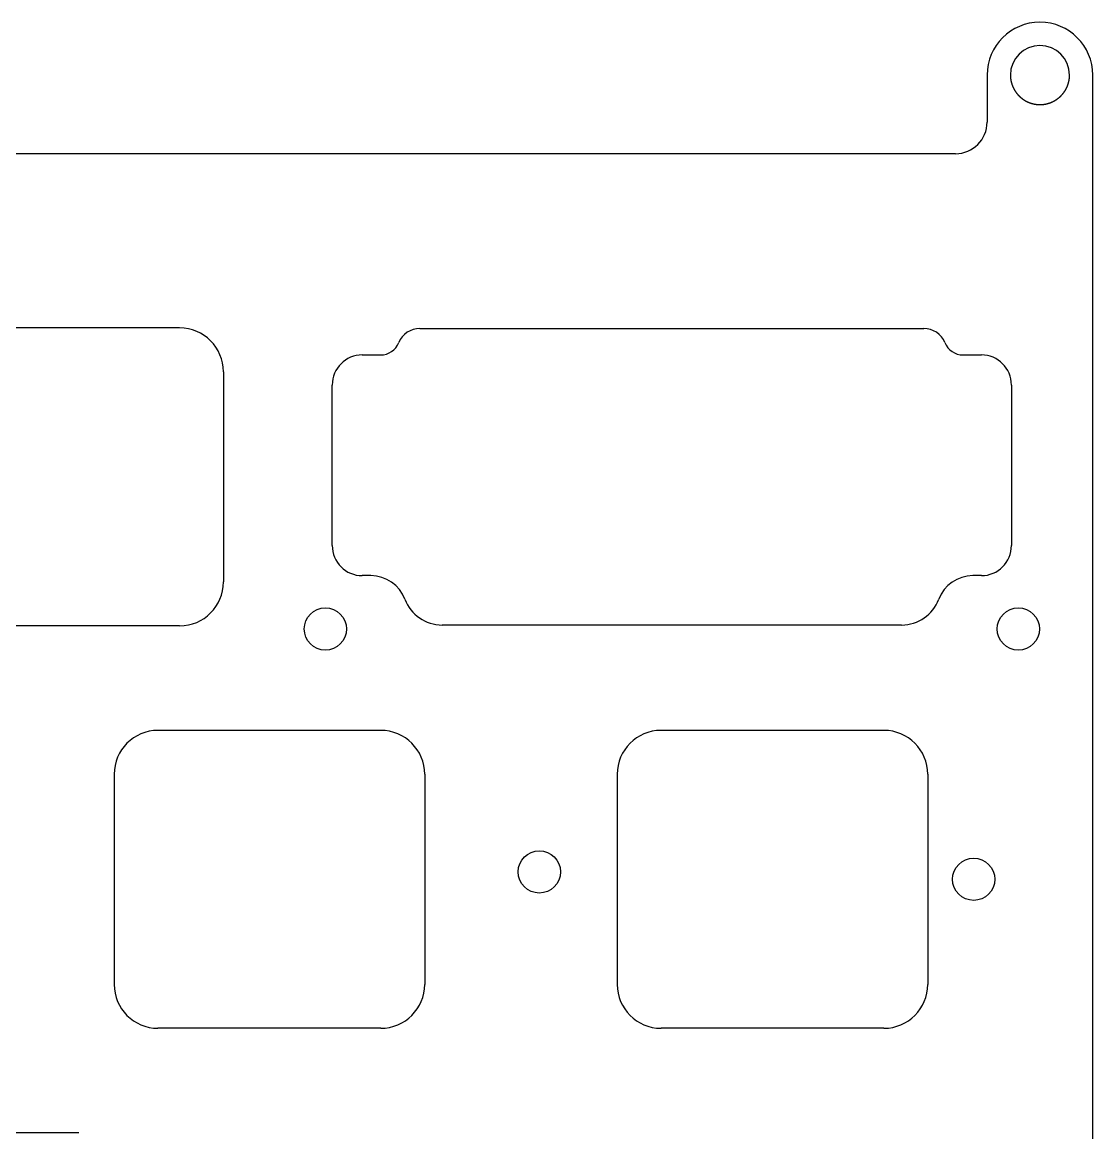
# Model space of a CAD drawing. Header units: millimetres. Extents: x -10 to 277, y -93 to 22.
# Drawn here: x 226.4 to 277.1, y -31 to 21.5 of the extents above; entities that cross this region are included whole.
import ezdxf

# ---------------------------------------------------------------- set-up
doc = ezdxf.new("R2010")
doc.units = ezdxf.units.MM
doc.layers.add('Edge.Cuts', color=53, linetype='CONTINUOUS', true_color=0xc8a339)

msp = doc.modelspace()

# ---------------------------------------------------------------- linework, layer by layer
at = {"layer": 'Edge.Cuts', "linetype": 'CONTINUOUS'}
for p, q in [((272.1, 19.025023), (272.1, 16.8)), ((273.2, 19.025023), (273.20001, 19.019647)), ((273.20001, 19.019647), (273.20004, 19.01425)), ((273.20004, 19.01425), (273.200091, 19.008887)), ((273.200091, 19.008887), (273.200161, 19.003504)), ((273.200161, 19.003504), (273.200252, 18.998153)), ((273.200252, 18.998153), (273.200363, 18.992783)), ((273.200363, 18.992783), (273.200493, 18.987445)), ((273.200493, 18.987445), (273.200645, 18.982086)), ((273.200645, 18.982086), (273.200815, 18.976759)), ((273.200815, 18.976759), (273.201006, 18.971413)), ((273.201006, 18.971413), (273.201217, 18.966096)), ((273.201217, 18.966096), (273.201448, 18.960761)), ((273.201448, 18.960761), (273.201698, 18.955454)), ((273.201698, 18.955454), (273.20197, 18.950129)), ((273.20197, 18.950129), (273.20226, 18.944832)), ((273.20226, 18.944832), (273.202571, 18.939518)), ((273.202571, 18.939518), (273.202901, 18.93423)), ((273.202901, 18.93423), (273.203252, 18.928925)), ((273.203252, 18.928925), (273.203622, 18.923646)), ((275.996317, 18.922807), (275.997039, 18.933305)), ((275.997039, 18.933305), (275.997682, 18.943818)), ((275.997682, 18.943818), (275.998247, 18.954348)), ((275.998247, 18.954348), (275.998733, 18.964895)), ((275.998733, 18.964895), (275.99914, 18.97546)), ((275.99914, 18.97546), (275.999469, 18.986044)), ((275.999469, 18.986044), (275.999719, 18.996647)), ((275.999719, 18.996647), (275.99989, 19.007272)), ((275.99989, 19.007272), (275.999982, 19.017919)), ((275.999982, 19.017919), (276, 19.025023)), ((277.1, -90.725023), (277.1, 19.025023)), ((273.203622, 18.923646), (273.204013, 18.91835)), ((273.204013, 18.91835), (273.204422, 18.913079)), ((273.204422, 18.913079), (273.204853, 18.907792)), ((273.204853, 18.907792), (273.205302, 18.902529)), ((273.205302, 18.902529), (273.205773, 18.89725)), ((273.205773, 18.89725), (273.206262, 18.891994)), ((273.206262, 18.891994), (273.206772, 18.886723)), ((273.206772, 18.886723), (273.207301, 18.881475)), ((273.207301, 18.881475), (273.207851, 18.876212)), ((273.207851, 18.876212), (273.208419, 18.87097)), ((273.208419, 18.87097), (273.20901, 18.865714)), ((273.20901, 18.865714), (273.209617, 18.86048)), ((273.209617, 18.86048), (273.210247, 18.85523)), ((273.210247, 18.85523), (273.210895, 18.850002)), ((273.210895, 18.850002), (273.211565, 18.844759)), ((273.211565, 18.844759), (273.212252, 18.839537)), ((273.212252, 18.839537), (273.212962, 18.8343)), ((273.212962, 18.8343), (273.213689, 18.829084)), ((273.213689, 18.829084), (273.214439, 18.823854)), ((273.214439, 18.823854), (273.215206, 18.818643)), ((273.215206, 18.818643), (273.215995, 18.813418)), ((273.215995, 18.813418), (273.216802, 18.808212)), ((273.216802, 18.808212), (273.217631, 18.802993)), ((273.217631, 18.802993), (273.218478, 18.797793)), ((273.218478, 18.797793), (273.219348, 18.792579)), ((273.219348, 18.792579), (273.220234, 18.787383)), ((273.220234, 18.787383), (273.221144, 18.782174)), ((273.221144, 18.782174), (273.22207, 18.776983)), ((273.22207, 18.776983), (273.22302, 18.771779)), ((273.22302, 18.771779), (273.223986, 18.766592)), ((273.223986, 18.766592), (273.224976, 18.761393)), ((273.224976, 18.761393), (273.225983, 18.75621)), ((273.225983, 18.75621), (273.227012, 18.751016)), ((273.227012, 18.751016), (273.228059, 18.745837)), ((273.228059, 18.745837), (273.229129, 18.740646)), ((273.229129, 18.740646), (273.230216, 18.735471)), ((273.230216, 18.735471), (273.231327, 18.730285)), ((273.231327, 18.730285), (273.232454, 18.725113)), ((273.232454, 18.725113), (273.233605, 18.719931)), ((273.233605, 18.719931), (273.234772, 18.714763)), ((273.234772, 18.714763), (273.235963, 18.709584)), ((273.235963, 18.709584), (273.237172, 18.704419)), ((273.237172, 18.704419), (273.238403, 18.699244)), ((273.238403, 18.699244), (273.239652, 18.694082)), ((273.239652, 18.694082), (273.240924, 18.68891)), ((273.240924, 18.68891), (273.242214, 18.683751)), ((273.242214, 18.683751), (273.243526, 18.678582)), ((273.243526, 18.678582), (273.244857, 18.673427)), ((273.244857, 18.673427), (273.24621, 18.66826)), ((273.24621, 18.66826), (273.247581, 18.663107)), ((273.247581, 18.663107), (273.248976, 18.657944)), ((273.248976, 18.657944), (273.250387, 18.652793)), ((273.250387, 18.652793), (273.251823, 18.647633)), ((273.251823, 18.647633), (273.253276, 18.642484)), ((273.253276, 18.642484), (273.254752, 18.637326)), ((273.254752, 18.637326), (273.256, 18.633023)), ((273.256, 18.633023), (273.257493, 18.627938)), ((273.257493, 18.627938), (273.259011, 18.622844)), ((273.259011, 18.622844), (273.260543, 18.617769)), ((273.260543, 18.617769), (273.2621, 18.612685)), ((273.2621, 18.612685), (273.263671, 18.607621)), ((273.263671, 18.607621), (273.265266, 18.602548)), ((273.265266, 18.602548), (273.266876, 18.597495)), ((273.266876, 18.597495), (273.268509, 18.592433)), ((273.268509, 18.592433), (273.270157, 18.587392)), ((273.270157, 18.587392), (273.271829, 18.582343)), ((273.271829, 18.582343), (273.273516, 18.577314)), ((273.273516, 18.577314), (273.275226, 18.572277)), ((273.275226, 18.572277), (273.276951, 18.567261)), ((273.276951, 18.567261), (273.278699, 18.562238)), ((273.278699, 18.562238), (273.280461, 18.557235)), ((273.280461, 18.557235), (273.282248, 18.552225)), ((273.282248, 18.552225), (273.284048, 18.547236)), ((273.284048, 18.547236), (273.285872, 18.542241)), ((273.285872, 18.542241), (273.287709, 18.537266)), ((273.287709, 18.537266), (273.289571, 18.532285)), ((273.289571, 18.532285), (273.291446, 18.527324)), ((273.291446, 18.527324), (273.293345, 18.522358)), ((273.293345, 18.522358), (273.295257, 18.517413)), ((273.295257, 18.517413), (273.297193, 18.512462)), ((273.297193, 18.512462), (273.299143, 18.507532)), ((273.299143, 18.507532), (273.301116, 18.502597)), ((273.301116, 18.502597), (273.303103, 18.497683)), ((273.303103, 18.497683), (273.305113, 18.492764)), ((273.305113, 18.492764), (273.307136, 18.487865)), ((273.307136, 18.487865), (273.309183, 18.482963)), ((273.309183, 18.482963), (273.311243, 18.478081)), ((273.311243, 18.478081), (273.313327, 18.473195)), ((273.313327, 18.473195), (273.315423, 18.468329)), ((273.315423, 18.468329), (273.317543, 18.46346)), ((273.317543, 18.46346), (273.319676, 18.458612)), ((273.319676, 18.458612), (273.321833, 18.45376)), ((273.321833, 18.45376), (273.324002, 18.448929)), ((273.324002, 18.448929), (273.326195, 18.444095)), ((273.326195, 18.444095), (273.3284, 18.439281)), ((273.3284, 18.439281), (273.330629, 18.434465)), ((273.330629, 18.434465), (273.332871, 18.429669)), ((273.332871, 18.429669), (273.335135, 18.42487)), ((273.335135, 18.42487), (273.337413, 18.420092)), ((273.337413, 18.420092), (273.339714, 18.415312)), ((273.339714, 18.415312), (273.342027, 18.410552)), ((273.342027, 18.410552), (273.344363, 18.405791)), ((273.344363, 18.405791), (273.346712, 18.401049)), ((275.852948, 18.400367), (275.857617, 18.409824)), ((275.857617, 18.409824), (275.862215, 18.419316)), ((275.862215, 18.419316), (275.866742, 18.428845)), ((275.866742, 18.428845), (275.871197, 18.438408)), ((275.871197, 18.438408), (275.875581, 18.448006)), ((275.875581, 18.448006), (275.879892, 18.457639)), ((275.879892, 18.457639), (275.884132, 18.467305)), ((275.884132, 18.467305), (275.888299, 18.477004)), ((275.888299, 18.477004), (275.892394, 18.486736)), ((275.892394, 18.486736), (275.896415, 18.4965)), ((275.896415, 18.4965), (275.900364, 18.506295)), ((275.900364, 18.506295), (275.904239, 18.516121)), ((275.904239, 18.516121), (275.90804, 18.525976)), ((275.90804, 18.525976), (275.911768, 18.535861)), ((275.911768, 18.535861), (275.915421, 18.545775)), ((275.915421, 18.545775), (275.918999, 18.555716)), ((275.918999, 18.555716), (275.922502, 18.565684)), ((275.922502, 18.565684), (275.92593, 18.575677)), ((275.92593, 18.575677), (275.929283, 18.585696)), ((275.929283, 18.585696), (275.93256, 18.595739)), ((275.93256, 18.595739), (275.93576, 18.605804)), ((275.93576, 18.605804), (275.938884, 18.615891)), ((275.938884, 18.615891), (275.941931, 18.625999)), ((275.941931, 18.625999), (275.944, 18.633023)), ((275.944, 18.633023), (275.946951, 18.643284)), ((275.946951, 18.643284), (275.949821, 18.65355)), ((275.949821, 18.65355), (275.952609, 18.663819)), ((275.952609, 18.663819), (275.955316, 18.674092)), ((275.955316, 18.674092), (275.957942, 18.68437)), ((275.957942, 18.68437), (275.960487, 18.694653)), ((275.960487, 18.694653), (275.962951, 18.704941)), ((275.962951, 18.704941), (275.965335, 18.715235)), ((275.965335, 18.715235), (275.967638, 18.725534)), ((275.967638, 18.725534), (275.969861, 18.73584)), ((275.969861, 18.73584), (275.972005, 18.746152)), ((275.972005, 18.746152), (275.974068, 18.75647)), ((275.974068, 18.75647), (275.976052, 18.766796)), ((275.976052, 18.766796), (275.977956, 18.777129)), ((275.977956, 18.777129), (275.97978, 18.78747)), ((275.97978, 18.78747), (275.981526, 18.797819)), ((275.981526, 18.797819), (275.983192, 18.808177)), ((275.983192, 18.808177), (275.984779, 18.818543)), ((275.984779, 18.818543), (275.986287, 18.828919)), ((275.986287, 18.828919), (275.987716, 18.839305)), ((275.987716, 18.839305), (275.989067, 18.849701)), ((275.989067, 18.849701), (275.990338, 18.860108)), ((275.990338, 18.860108), (275.991531, 18.870527)), ((275.991531, 18.870527), (275.992646, 18.880957)), ((275.992646, 18.880957), (275.993681, 18.891399)), ((275.993681, 18.891399), (275.994639, 18.901855)), ((275.994639, 18.901855), (275.995517, 18.912324)), ((275.995517, 18.912324), (275.996317, 18.922807)), ((273.346712, 18.401049), (273.349084, 18.396306)), ((273.349084, 18.396306), (273.351469, 18.391583)), ((273.351469, 18.391583), (273.353876, 18.386859)), ((273.353876, 18.386859), (273.356296, 18.382155)), ((273.356296, 18.382155), (273.35874, 18.37745)), ((273.35874, 18.37745), (273.361195, 18.372765)), ((273.361195, 18.372765), (273.363673, 18.368078)), ((273.363673, 18.368078), (273.366164, 18.363412)), ((273.366164, 18.363412), (273.368678, 18.358746)), ((273.368678, 18.358746), (273.371204, 18.354099)), ((273.371204, 18.354099), (273.373753, 18.349452)), ((273.373753, 18.349452), (273.376313, 18.344825)), ((273.376313, 18.344825), (273.378898, 18.340197)), ((273.378898, 18.340197), (273.381493, 18.335589)), ((273.381493, 18.335589), (273.384112, 18.330982)), ((273.384112, 18.330982), (273.386743, 18.326394)), ((273.386743, 18.326394), (273.389397, 18.321806)), ((273.389397, 18.321806), (273.392063, 18.317238)), ((273.392063, 18.317238), (273.394752, 18.31267)), ((273.394752, 18.31267), (273.397452, 18.308122)), ((273.397452, 18.308122), (273.400176, 18.303575)), ((273.400176, 18.303575), (273.402911, 18.299046)), ((273.402911, 18.299046), (273.40567, 18.294519)), ((273.40567, 18.294519), (273.40844, 18.290011)), ((273.40844, 18.290011), (273.411233, 18.285505)), ((273.411233, 18.285505), (273.414037, 18.281017)), ((273.414037, 18.281017), (273.416865, 18.276531)), ((273.416865, 18.276531), (273.419704, 18.272063)), ((273.419704, 18.272063), (273.422566, 18.267598)), ((273.422566, 18.267598), (273.42544, 18.263151)), ((273.42544, 18.263151), (273.428336, 18.258706)), ((273.428336, 18.258706), (273.431244, 18.25428)), ((273.431244, 18.25428), (273.434175, 18.249856)), ((273.434175, 18.249856), (273.437118, 18.24545)), ((273.437118, 18.24545), (273.440083, 18.241047)), ((273.440083, 18.241047), (273.44306, 18.236662)), ((273.44306, 18.236662), (273.44606, 18.23228)), ((273.44606, 18.23228), (273.449072, 18.227916)), ((273.449072, 18.227916), (273.452106, 18.223554)), ((273.452106, 18.223554), (273.455151, 18.219211)), ((273.455151, 18.219211), (273.45822, 18.214871)), ((273.45822, 18.214871), (273.4613, 18.210549)), ((273.4613, 18.210549), (273.464402, 18.20623)), ((273.464402, 18.20623), (273.467517, 18.201929)), ((273.467517, 18.201929), (273.470654, 18.19763)), ((273.470654, 18.19763), (273.473802, 18.193351)), ((273.473802, 18.193351), (273.476973, 18.189074)), ((273.476973, 18.189074), (273.48, 18.185023)), ((273.48, 18.185023), (273.483127, 18.18087)), ((273.483127, 18.18087), (273.486277, 18.17672)), ((273.486277, 18.17672), (273.489444, 18.172582)), ((273.489444, 18.172582), (273.492633, 18.168447)), ((273.492633, 18.168447), (273.495838, 18.164323)), ((273.495838, 18.164323), (273.499066, 18.160204)), ((273.499066, 18.160204), (273.50231, 18.156097)), ((273.50231, 18.156097), (273.505575, 18.151994)), ((273.505575, 18.151994), (273.508857, 18.147904)), ((273.508857, 18.147904), (273.51216, 18.143818)), ((273.51216, 18.143818), (273.515479, 18.139745)), ((273.515479, 18.139745), (273.51882, 18.135678)), ((273.51882, 18.135678), (273.522175, 18.131623)), ((273.522175, 18.131623), (273.525552, 18.127574)), ((273.525552, 18.127574), (273.528943, 18.123539)), ((273.528943, 18.123539), (273.532356, 18.11951)), ((273.532356, 18.11951), (273.535783, 18.115495)), ((273.535783, 18.115495), (273.539232, 18.111486)), ((273.539232, 18.111486), (273.542694, 18.107492)), ((273.542694, 18.107492), (273.546177, 18.103503)), ((273.546177, 18.103503), (273.549674, 18.09953)), ((273.549674, 18.09953), (273.553192, 18.095564)), ((273.553192, 18.095564), (273.556722, 18.091613)), ((273.556722, 18.091613), (273.560274, 18.087669)), ((273.560274, 18.087669), (273.563838, 18.083741)), ((273.563838, 18.083741), (273.567423, 18.079819)), ((273.567423, 18.079819), (273.57102, 18.075915)), ((273.57102, 18.075915), (273.574638, 18.072017)), ((273.574638, 18.072017), (273.578267, 18.068136)), ((273.578267, 18.068136), (273.581917, 18.064263)), ((273.581917, 18.064263), (273.585578, 18.060406)), ((273.585578, 18.060406), (273.58926, 18.056558)), ((273.58926, 18.056558), (273.592953, 18.052727)), ((273.592953, 18.052727), (273.596666, 18.048904)), ((273.596666, 18.048904), (273.600389, 18.045098)), ((273.600389, 18.045098), (273.604133, 18.041301)), ((273.604133, 18.041301), (273.607887, 18.037522)), ((273.607887, 18.037522), (273.611661, 18.033751)), ((273.611661, 18.033751), (273.615445, 18.029999)), ((273.615445, 18.029999), (273.619248, 18.026256)), ((273.619248, 18.026256), (273.623062, 18.022531)), ((273.623062, 18.022531), (273.626895, 18.018814)), ((273.626895, 18.018814), (273.630737, 18.015117)), ((273.630737, 18.015117), (273.634598, 18.011429)), ((273.634598, 18.011429), (273.638469, 18.00776)), ((273.638469, 18.00776), (273.642359, 18.004101)), ((273.642359, 18.004101), (273.646257, 18.000461)), ((273.646257, 18.000461), (273.650175, 17.99683)), ((273.650175, 17.99683), (273.654101, 17.993219)), ((273.654101, 17.993219), (273.658046, 17.989618)), ((273.658046, 17.989618), (273.661999, 17.986036)), ((273.661999, 17.986036), (273.665971, 17.982465)), ((273.665971, 17.982465), (273.669951, 17.978914)), ((273.669951, 17.978914), (273.673949, 17.975372)), ((273.673949, 17.975372), (273.677955, 17.971852)), ((273.677955, 17.971852), (273.681979, 17.968341)), ((273.681979, 17.968341), (273.686011, 17.964851)), ((273.686011, 17.964851), (273.69006, 17.961371)), ((273.69006, 17.961371), (273.694117, 17.957912)), ((273.694117, 17.957912), (273.698192, 17.954464)), ((273.698192, 17.954464), (273.702273, 17.951037)), ((273.702273, 17.951037), (273.706373, 17.94762)), ((273.706373, 17.94762), (273.710479, 17.944224)), ((273.710479, 17.944224), (273.714603, 17.94084)), ((273.714603, 17.94084), (273.718733, 17.937476)), ((273.718733, 17.937476), (273.72288, 17.934124)), ((273.72288, 17.934124), (273.727034, 17.930793)), ((273.727034, 17.930793), (273.731205, 17.927474)), ((273.731205, 17.927474), (273.735382, 17.924176)), ((273.735382, 17.924176), (273.739576, 17.920889)), ((273.739576, 17.920889), (273.743775, 17.917624)), ((273.743775, 17.917624), (273.747992, 17.914371)), ((273.747992, 17.914371), (273.752214, 17.911139)), ((273.752214, 17.911139), (273.756453, 17.907919)), ((273.756453, 17.907919), (273.760697, 17.904721)), ((273.760697, 17.904721), (273.764958, 17.901535)), ((273.764958, 17.901535), (273.769224, 17.89837)), ((273.769224, 17.89837), (273.773507, 17.895218)), ((273.773507, 17.895218), (273.777793, 17.892088)), ((273.777793, 17.892088), (273.782097, 17.88897)), ((273.782097, 17.88897), (273.786405, 17.885874)), ((273.786405, 17.885874), (273.79073, 17.882791)), ((273.79073, 17.882791), (273.795058, 17.879729)), ((273.795058, 17.879729), (273.799404, 17.876681)), ((273.799404, 17.876681), (273.803752, 17.873654)), ((275.393476, 17.871738), (275.402157, 17.877773)), ((275.402157, 17.877773), (275.410797, 17.883877)), ((275.410797, 17.883877), (275.419397, 17.89005)), ((275.419397, 17.89005), (275.427955, 17.896292)), ((275.427955, 17.896292), (275.436471, 17.902601)), ((275.436471, 17.902601), (275.444944, 17.908978)), ((275.444944, 17.908978), (275.453373, 17.915421)), ((275.453373, 17.915421), (275.461757, 17.921931)), ((275.461757, 17.921931), (275.470097, 17.928507)), ((275.470097, 17.928507), (275.47839, 17.935148)), ((275.47839, 17.935148), (275.486636, 17.941854)), ((275.486636, 17.941854), (275.494835, 17.948624)), ((275.494835, 17.948624), (275.502985, 17.955458)), ((275.502985, 17.955458), (275.511087, 17.962354)), ((275.511087, 17.962354), (275.519138, 17.969313)), ((275.519138, 17.969313), (275.527138, 17.976333)), ((275.527138, 17.976333), (275.535086, 17.983413)), ((275.535086, 17.983413), (275.542982, 17.990554)), ((275.542982, 17.990554), (275.550825, 17.997754)), ((275.550825, 17.997754), (275.558612, 18.005012)), ((275.558612, 18.005012), (275.566345, 18.012328)), ((275.566345, 18.012328), (275.574021, 18.0197)), ((275.574021, 18.0197), (275.58164, 18.027128)), ((275.58164, 18.027128), (275.589201, 18.03461)), ((275.589201, 18.03461), (275.596702, 18.042146)), ((275.596702, 18.042146), (275.604144, 18.049735)), ((275.604144, 18.049735), (275.611524, 18.057375)), ((275.611524, 18.057375), (275.618842, 18.065066)), ((275.618842, 18.065066), (275.626097, 18.072806)), ((275.626097, 18.072806), (275.633288, 18.080595)), ((275.633288, 18.080595), (275.640414, 18.08843)), ((275.640414, 18.08843), (275.647473, 18.096311)), ((275.647473, 18.096311), (275.654465, 18.104237)), ((275.654465, 18.104237), (275.661389, 18.112205)), ((275.661389, 18.112205), (275.668243, 18.120216)), ((275.668243, 18.120216), (275.675027, 18.128266)), ((275.675027, 18.128266), (275.681739, 18.136356)), ((275.681739, 18.136356), (275.688379, 18.144483)), ((275.688379, 18.144483), (275.694945, 18.152646)), ((275.694945, 18.152646), (275.701436, 18.160843)), ((275.701436, 18.160843), (275.707852, 18.169073)), ((275.707852, 18.169073), (275.714191, 18.177335)), ((275.714191, 18.177335), (275.72, 18.185023)), ((275.72, 18.185023), (275.72633, 18.19353)), ((275.72633, 18.19353), (275.732592, 18.202078)), ((275.732592, 18.202078), (275.738786, 18.210669)), ((275.738786, 18.210669), (275.744911, 18.2193)), ((275.744911, 18.2193), (275.750968, 18.227973)), ((275.750968, 18.227973), (275.756957, 18.236687)), ((275.756957, 18.236687), (275.762877, 18.245443)), ((275.762877, 18.245443), (275.768728, 18.254239)), ((275.768728, 18.254239), (275.774511, 18.263075)), ((275.774511, 18.263075), (275.780225, 18.271953)), ((275.780225, 18.271953), (275.785871, 18.28087)), ((275.785871, 18.28087), (275.791447, 18.289828)), ((275.791447, 18.289828), (275.796955, 18.298826)), ((275.796955, 18.298826), (275.802393, 18.307863)), ((275.802393, 18.307863), (275.807762, 18.31694)), ((275.807762, 18.31694), (275.813062, 18.326057)), ((275.813062, 18.326057), (275.818293, 18.335212)), ((275.818293, 18.335212), (275.823453, 18.344406)), ((275.823453, 18.344406), (275.828545, 18.353638)), ((275.828545, 18.353638), (275.833566, 18.362909)), ((275.833566, 18.362909), (275.838517, 18.372218)), ((275.838517, 18.372218), (275.843398, 18.381564)), ((275.843398, 18.381564), (275.848208, 18.390947)), ((275.848208, 18.390947), (275.852948, 18.400367)), ((273.803752, 17.873654), (273.808118, 17.87064)), ((273.808118, 17.87064), (273.812486, 17.867648)), ((273.812486, 17.867648), (273.816872, 17.86467)), ((273.816872, 17.86467), (273.82126, 17.861713)), ((273.82126, 17.861713), (273.825665, 17.858769)), ((273.825665, 17.858769), (273.830072, 17.855848)), ((273.830072, 17.855848), (273.834496, 17.85294)), ((273.834496, 17.85294), (273.838923, 17.850054)), ((273.838923, 17.850054), (273.843366, 17.847182)), ((273.843366, 17.847182), (273.847811, 17.844331)), ((273.847811, 17.844331), (273.852273, 17.841495)), ((273.852273, 17.841495), (273.856737, 17.83868)), ((273.856737, 17.83868), (273.861216, 17.83588)), ((273.861216, 17.83588), (273.865699, 17.833101)), ((273.865699, 17.833101), (273.870196, 17.830336)), ((273.870196, 17.830336), (273.874696, 17.827594)), ((273.874696, 17.827594), (273.879212, 17.824866)), ((273.879212, 17.824866), (273.883729, 17.822159)), ((273.883729, 17.822159), (273.888262, 17.819467)), ((273.888262, 17.819467), (273.892797, 17.816797)), ((273.892797, 17.816797), (273.897347, 17.814141)), ((273.897347, 17.814141), (273.901899, 17.811508)), ((273.901899, 17.811508), (273.906466, 17.808889)), ((273.906466, 17.808889), (273.911035, 17.806292)), ((273.911035, 17.806292), (273.915619, 17.803709)), ((273.915619, 17.803709), (273.920204, 17.801149)), ((273.920204, 17.801149), (273.924805, 17.798603)), ((273.924805, 17.798603), (273.929406, 17.79608)), ((273.929406, 17.79608), (273.934023, 17.793571)), ((273.934023, 17.793571), (273.941176, 17.789729)), ((273.941176, 17.789729), (273.94582, 17.787264)), ((273.94582, 17.787264), (273.950477, 17.784814)), ((273.950477, 17.784814), (273.955146, 17.78238)), ((273.955146, 17.78238), (273.959828, 17.779963)), ((273.959828, 17.779963), (273.964521, 17.777562)), ((273.964521, 17.777562), (273.969227, 17.775177)), ((273.969227, 17.775177), (273.973943, 17.77281)), ((273.973943, 17.77281), (273.978672, 17.770458)), ((273.978672, 17.770458), (273.983411, 17.768124)), ((273.983411, 17.768124), (273.988163, 17.765806)), ((273.988163, 17.765806), (273.992924, 17.763505)), ((273.992924, 17.763505), (273.997697, 17.761221)), ((273.997697, 17.761221), (274.002479, 17.758955)), ((274.002479, 17.758955), (274.007274, 17.756705)), ((274.007274, 17.756705), (274.012076, 17.754474)), ((274.012076, 17.754474), (274.016891, 17.752258)), ((274.016891, 17.752258), (274.021714, 17.750062)), ((274.021714, 17.750062), (274.026548, 17.747882)), ((274.026548, 17.747882), (274.03139, 17.74572)), ((274.03139, 17.74572), (274.036244, 17.743575)), ((274.036244, 17.743575), (274.041104, 17.74145)), ((274.041104, 17.74145), (274.045976, 17.73934)), ((274.045976, 17.73934), (274.050854, 17.737251)), ((274.050854, 17.737251), (274.055743, 17.735178)), ((274.055743, 17.735178), (274.060638, 17.733124)), ((274.060638, 17.733124), (274.065545, 17.731087)), ((274.065545, 17.731087), (274.070456, 17.72907)), ((274.070456, 17.72907), (274.075379, 17.72707)), ((274.075379, 17.72707), (274.080306, 17.72509)), ((274.080306, 17.72509), (274.085244, 17.723127)), ((274.085244, 17.723127), (274.090187, 17.721183)), ((274.090187, 17.721183), (274.09514, 17.719258)), ((274.09514, 17.719258), (274.100097, 17.717352)), ((274.100097, 17.717352), (274.105064, 17.715463)), ((274.105064, 17.715463), (274.110034, 17.713595)), ((274.110034, 17.713595), (274.115015, 17.711744)), ((274.115015, 17.711744), (274.119999, 17.709914)), ((274.119999, 17.709914), (274.124993, 17.708101)), ((274.124993, 17.708101), (274.129989, 17.706309)), ((274.129989, 17.706309), (274.134995, 17.704534)), ((274.134995, 17.704534), (274.140003, 17.70278)), ((274.140003, 17.70278), (274.14502, 17.701044)), ((274.14502, 17.701044), (274.150039, 17.699329)), ((274.150039, 17.699329), (274.155068, 17.697631)), ((274.155068, 17.697631), (274.160098, 17.695954)), ((274.160098, 17.695954), (274.165137, 17.694295)), ((274.165137, 17.694295), (274.170176, 17.692658)), ((274.170176, 17.692658), (274.175225, 17.691038)), ((274.175225, 17.691038), (274.180274, 17.689439)), ((274.180274, 17.689439), (274.185331, 17.687858)), ((274.185331, 17.687858), (274.190389, 17.686299)), ((274.190389, 17.686299), (274.195455, 17.684758)), ((274.195455, 17.684758), (274.200521, 17.683237)), ((274.200521, 17.683237), (274.205595, 17.681736)), ((274.205595, 17.681736), (274.210668, 17.680255)), ((274.210668, 17.680255), (274.215749, 17.678793)), ((274.215749, 17.678793), (274.220829, 17.677352)), ((274.220829, 17.677352), (274.225917, 17.67593)), ((274.225917, 17.67593), (274.231004, 17.674529)), ((274.231004, 17.674529), (274.236098, 17.673146)), ((274.236098, 17.673146), (274.24119, 17.671785)), ((274.24119, 17.671785), (274.24629, 17.670442)), ((274.24629, 17.670442), (274.255384, 17.6681)), ((274.255384, 17.6681), (274.265577, 17.665553)), ((274.265577, 17.665553), (274.275803, 17.663079)), ((274.275803, 17.663079), (274.286061, 17.660681)), ((274.286061, 17.660681), (274.296349, 17.658358)), ((274.296349, 17.658358), (274.306665, 17.65611)), ((274.306665, 17.65611), (274.317009, 17.653938)), ((274.317009, 17.653938), (274.327378, 17.651842)), ((274.327378, 17.651842), (274.332572, 17.650823)), ((274.332572, 17.650823), (274.337772, 17.649824)), ((274.337772, 17.649824), (274.342977, 17.648843)), ((274.342977, 17.648843), (274.348188, 17.647882)), ((274.348188, 17.647882), (274.353404, 17.64694)), ((274.353404, 17.64694), (274.358626, 17.646018)), ((274.358626, 17.646018), (274.363852, 17.645115)), ((274.363852, 17.645115), (274.369083, 17.644232)), ((274.369083, 17.644232), (274.374319, 17.643368)), ((274.374319, 17.643368), (274.379559, 17.642523)), ((274.379559, 17.642523), (274.384803, 17.641698)), ((274.384803, 17.641698), (274.390051, 17.640893)), ((274.390051, 17.640893), (274.395303, 17.640108)), ((274.395303, 17.640108), (274.400559, 17.639342)), ((274.400559, 17.639342), (274.405818, 17.638596)), ((274.405818, 17.638596), (274.41108, 17.637869)), ((274.41108, 17.637869), (274.416345, 17.637163)), ((274.416345, 17.637163), (274.421614, 17.636476)), ((274.421614, 17.636476), (274.426884, 17.635809)), ((274.426884, 17.635809), (274.432158, 17.635162)), ((274.432158, 17.635162), (274.437433, 17.634535)), ((274.437433, 17.634535), (274.442712, 17.633927)), ((274.442712, 17.633927), (274.447991, 17.63334)), ((274.447991, 17.63334), (274.453273, 17.632773)), ((274.453273, 17.632773), (274.458555, 17.632225)), ((274.458555, 17.632225), (274.46384, 17.631697)), ((274.46384, 17.631697), (274.469125, 17.63119)), ((274.469125, 17.63119), (274.474413, 17.630702)), ((274.474413, 17.630702), (274.479699, 17.630235)), ((274.479699, 17.630235), (274.484988, 17.629787)), ((274.484988, 17.629787), (274.490276, 17.62936)), ((274.490276, 17.62936), (274.495566, 17.628953)), ((274.495566, 17.628953), (274.500853, 17.628565)), ((274.500853, 17.628565), (274.506143, 17.628198)), ((274.506143, 17.628198), (274.511431, 17.627851)), ((274.511431, 17.627851), (274.51672, 17.627524)), ((274.51672, 17.627524), (274.522006, 17.627217)), ((274.522006, 17.627217), (274.527294, 17.62693)), ((274.527294, 17.62693), (274.532578, 17.626663)), ((274.532578, 17.626663), (274.537864, 17.626417)), ((274.537864, 17.626417), (274.543146, 17.62619)), ((274.543146, 17.62619), (274.548429, 17.625984)), ((274.548429, 17.625984), (274.553707, 17.625797)), ((274.553707, 17.625797), (274.558986, 17.625631)), ((274.558986, 17.625631), (274.564261, 17.625485)), ((274.564261, 17.625485), (274.569536, 17.625359)), ((274.569536, 17.625359), (274.574806, 17.625253)), ((274.574806, 17.625253), (274.580076, 17.625167)), ((274.580076, 17.625167), (274.585341, 17.625101)), ((274.585341, 17.625101), (274.590606, 17.625055)), ((274.590606, 17.625055), (274.6, 17.625023)), ((274.6, 17.625023), (274.610505, 17.625063)), ((274.610505, 17.625063), (274.621022, 17.625183)), ((274.621022, 17.625183), (274.63155, 17.625383)), ((274.63155, 17.625383), (274.642088, 17.625663)), ((274.642088, 17.625663), (274.652635, 17.626024)), ((274.652635, 17.626024), (274.663189, 17.626464)), ((274.663189, 17.626464), (274.673749, 17.626985)), ((274.673749, 17.626985), (274.684313, 17.627586)), ((274.684313, 17.627586), (274.69488, 17.628268)), ((274.69488, 17.628268), (274.705449, 17.629029)), ((274.705449, 17.629029), (274.716018, 17.629871)), ((274.716018, 17.629871), (274.726585, 17.630793)), ((274.726585, 17.630793), (274.737149, 17.631795)), ((274.737149, 17.631795), (274.74771, 17.632877)), ((274.74771, 17.632877), (274.758264, 17.634038)), ((274.758264, 17.634038), (274.768811, 17.635279)), ((274.768811, 17.635279), (274.77935, 17.6366)), ((274.77935, 17.6366), (274.789878, 17.638)), ((274.789878, 17.638), (274.800394, 17.639479)), ((274.800394, 17.639479), (274.810897, 17.641037)), ((274.810897, 17.641037), (274.821385, 17.642674)), ((274.821385, 17.642674), (274.831857, 17.644389)), ((274.831857, 17.644389), (274.837087, 17.645276)), ((274.837087, 17.645276), (274.842312, 17.646182)), ((274.842312, 17.646182), (274.847532, 17.647108)), ((274.847532, 17.647108), (274.852747, 17.648053)), ((274.852747, 17.648053), (274.857956, 17.649018)), ((274.857956, 17.649018), (274.863161, 17.650002)), ((274.863161, 17.650002), (274.86836, 17.651005)), ((274.86836, 17.651005), (274.873553, 17.652027)), ((274.873553, 17.652027), (274.87874, 17.653069)), ((274.87874, 17.653069), (274.883921, 17.65413)), ((274.883921, 17.65413), (274.889095, 17.65521)), ((274.889095, 17.65521), (274.894264, 17.656309)), ((274.894264, 17.656309), (274.899425, 17.657427)), ((274.899425, 17.657427), (274.90458, 17.658564)), ((274.90458, 17.658564), (274.909727, 17.65972)), ((274.909727, 17.65972), (274.914867, 17.660895)), ((274.914867, 17.660895), (274.92, 17.662088)), ((274.92, 17.662088), (274.925126, 17.663301)), ((274.925126, 17.663301), (274.930243, 17.664532)), ((274.930243, 17.664532), (274.935352, 17.665782)), ((274.935352, 17.665782), (274.944615, 17.6681)), ((274.944615, 17.6681), (274.954795, 17.670727)), ((274.954795, 17.670727), (274.964966, 17.673433)), ((274.964966, 17.673433), (274.975125, 17.67622)), ((274.975125, 17.67622), (274.985273, 17.679085)), ((274.985273, 17.679085), (274.995406, 17.682031)), ((274.995406, 17.682031), (275.005526, 17.685055)), ((275.005526, 17.685055), (275.015629, 17.688157)), ((275.015629, 17.688157), (275.025716, 17.691338)), ((275.025716, 17.691338), (275.035785, 17.694597)), ((275.035785, 17.694597), (275.045834, 17.697934)), ((275.045834, 17.697934), (275.055863, 17.701349)), ((275.055863, 17.701349), (275.065871, 17.70484)), ((275.065871, 17.70484), (275.075855, 17.708408)), ((275.075855, 17.708408), (275.085815, 17.712052)), ((275.085815, 17.712052), (275.095749, 17.715771)), ((275.095749, 17.715771), (275.105656, 17.719566)), ((275.105656, 17.719566), (275.115535, 17.723436)), ((275.115535, 17.723436), (275.125385, 17.72738)), ((275.125385, 17.72738), (275.135204, 17.731397)), ((275.135204, 17.731397), (275.144991, 17.735488)), ((275.144991, 17.735488), (275.154744, 17.739651)), ((275.154744, 17.739651), (275.164462, 17.743886)), ((275.164462, 17.743886), (275.174144, 17.748193)), ((275.174144, 17.748193), (275.183788, 17.75257)), ((275.183788, 17.75257), (275.193393, 17.757017)), ((275.193393, 17.757017), (275.202958, 17.761534)), ((275.202958, 17.761534), (275.212481, 17.766119)), ((275.212481, 17.766119), (275.221961, 17.770772)), ((275.221961, 17.770772), (275.231396, 17.775492)), ((275.231396, 17.775492), (275.240785, 17.780279)), ((275.240785, 17.780279), (275.250126, 17.785131)), ((275.250126, 17.785131), (275.258823, 17.789729)), ((275.258823, 17.789729), (275.26804, 17.79469)), ((275.26804, 17.79469), (275.277224, 17.799724)), ((275.277224, 17.799724), (275.286377, 17.804831)), ((275.286377, 17.804831), (275.295495, 17.810011)), ((275.295495, 17.810011), (275.304581, 17.815264)), ((275.304581, 17.815264), (275.313632, 17.82059)), ((275.313632, 17.82059), (275.322649, 17.825987)), ((275.322649, 17.825987), (275.331631, 17.831457)), ((275.331631, 17.831457), (275.340577, 17.836998)), ((275.340577, 17.836998), (275.349487, 17.842611)), ((275.349487, 17.842611), (275.358361, 17.848295)), ((275.358361, 17.848295), (275.367197, 17.85405)), ((275.367197, 17.85405), (275.375995, 17.859876)), ((275.375995, 17.859876), (275.384755, 17.865772)), ((275.384755, 17.865772), (275.393476, 17.871738)), ((270.6, 15.3), (219.8295, 15.3)), ((233.875, 7.05), (223.325, 7.05)), ((235.95, 4.975), (235.95, -4.975)), ((233.875, -7.05), (223.325, -7.05)), ((243.4, -12), (232.85, -12)), ((230.775, -14.075), (230.775, -24.025)), ((245.475, -14.075), (245.475, -24.025)), ((243.4, -26.1), (232.85, -26.1)), ((229.1125, -31.05), (218.5625, -31.05))]:
    msp.add_line(p, q, dxfattribs=at)
at = {"layer": 'Edge.Cuts', "linetype": 'Continuous'}
for p, q in [((245.24718, 7.0276), (269.10242, 7.0276)), ((242.52436, 5.77544), (243.38997, 5.77544)), ((270.95963, 5.77544), (271.82524, 5.77544)), ((241.09936, -3.25044), (241.09936, 4.35044)), ((273.25024, 4.35044), (273.25024, -3.25044)), ((242.9284, -4.67544), (242.52436, -4.67544)), ((271.82524, -4.67544), (271.4212, -4.67544)), ((268.0503, -7.01191), (246.2993, -7.01191)), ((267.2125, -12), (256.662499, -12)), ((254.5875, -14.075), (254.5875, -24.025001)), ((269.2875, -14.075), (269.2875, -24.025)), ((267.2125, -26.1), (256.6625, -26.1))]:
    msp.add_line(p, q, dxfattribs=at)
at = {"layer": 'Edge.Cuts'}
for centre in [(240.775, -7.2), (273.575, -7.2), (250.9012, -18.7), (271.4625, -19.05)]:
    msp.add_circle(centre, 1, dxfattribs=at)
for centre, radius, start, end in [((274.6, 19.025023), 2.5, 0, 180), ((274.6, 19.025023), 1.4, 0, 180), ((270.599999, 16.800001), 1.500001, -89.9999618, -0.0000382), ((233.875, 4.975), 2.075, 0, 90), ((245.2472, 5.9526), 1.075006, 90.001066, 157.9761007), ((269.1024, 5.9526), 1.075, 22.0238993, 89.998934), ((243.38997, 6.70385), 0.928411, 270, 337.9772981), ((270.9596, 6.7039), 0.92846, 202.0262568, 270.0018513), ((242.52436, 4.35044), 1.425, 90, 180), ((271.82524, 4.35044), 1.425, 0, 90), ((242.52436, -3.25044), 1.425, 180, 270), ((271.8252, -3.2504), 1.42504, 270.0016083, 359.9983917), ((242.92841, -6.40037), 1.72493, 20.5459762, 90.0003322), ((271.4212, -6.4004), 1.724938, 90, 159.4534018), ((233.875, -4.975), 2.075, -90, 0), ((246.29931, -5.13696), 1.87495, 200.5459234, 269.9996944), ((268.0503, -5.137), 1.874943, 270, 339.454935), ((232.85, -14.075), 2.075, 90, 180), ((243.4, -14.075), 2.075, 0, 90), ((256.6625, -14.075), 2.075, 90.0000276, 180), ((267.2125, -14.075), 2.075, 0, 90), ((232.85, -24.025), 2.075, -180, -90), ((243.4, -24.025), 2.075, -90, 0), ((256.6625, -24.025), 2.075, 180.0000276, 270), ((267.2125, -24.025), 2.075, 270, 0)]:
    msp.add_arc(centre, radius, start, end, dxfattribs=at)

doc.saveas('drawing.dxf')
